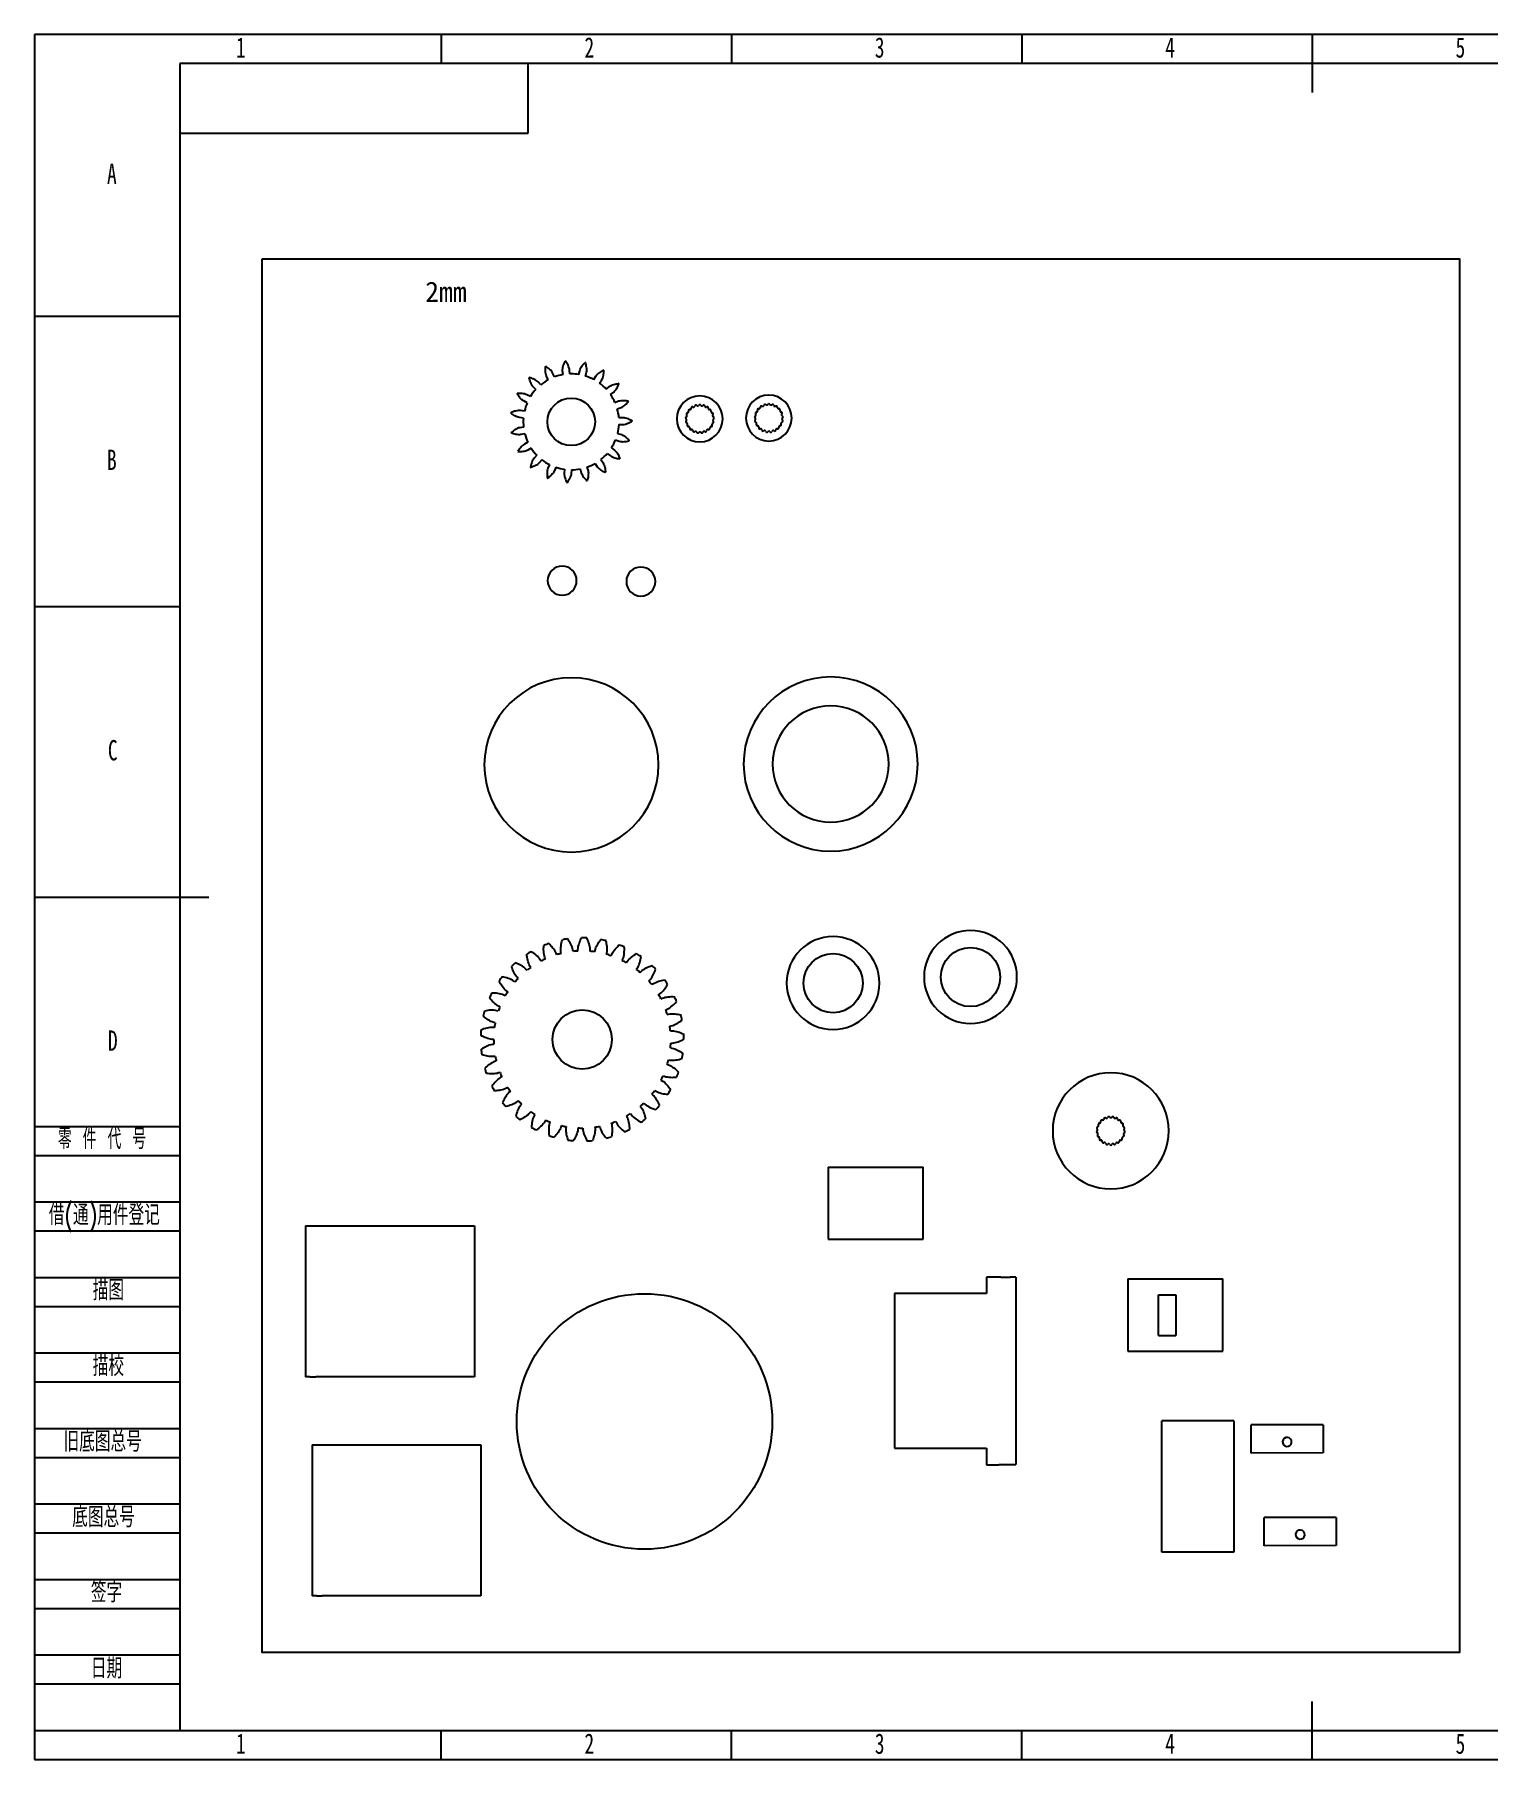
# Model space of a CAD drawing. Header units: millimetres. Extents: x 0 to 420, y 0 to 297.
# Drawn here: x 0 to 250.4, y 0 to 297 of the extents above; entities that cross this region are included whole.
import ezdxf

# ---------------------------------------------------------------- set-up
doc = ezdxf.new("R2010")
doc.units = ezdxf.units.MM
for name, color, linetype in [('10', 7, 'Continuous'), ('5', 7, 'Continuous'), ('9', 7, 'Continuous')]:
    doc.layers.add(name, color=color, linetype=linetype)
doc.styles.add('SLDTEXTSTYLE0', font='TXT', dxfattribs={"width": 0.7, "bigfont": 'bigfont'})
doc.styles.add('SLDTEXTSTYLE2', font='TXT', dxfattribs={"width": 0.614286, "bigfont": 'bigfont'})
doc.styles.add('SLDTEXTSTYLE4', font='TXT', dxfattribs={"width": 0.7})

msp = doc.modelspace()

# ---------------------------------------------------------------- linework, layer by layer
at = {"color": 7, "linetype": 'Continuous', "lineweight": 25}
for p, q in [((88.45, 237.55), (88.17, 238.16)), ((89.54, 238.04), (89.26, 238.66)), ((91.02, 238.44), (90.95, 239.12)), ((92.21, 238.56), (92.14, 239.23)), ((93.73, 238.46), (93.89, 239.12)), ((94.9, 238.18), (95.05, 238.84)), ((96.3, 237.59), (96.67, 238.16)), ((85.4, 234.65), (84.8, 234.96)), ((86.32, 235.87), (85.85, 236.36)), ((87.19, 236.69), (86.72, 237.18)), ((97.32, 236.95), (97.68, 237.52)), ((98.46, 235.93), (98.98, 236.36)), ((99.21, 235), (99.74, 235.42)), ((84.37, 232.13), (83.7, 232.24)), ((84.84, 233.59), (84.24, 233.9)), ((99.95, 233.66), (100.59, 233.9)), ((100.36, 232.54), (101, 232.77)), ((84.19, 230.95), (83.52, 231.05)), ((84.21, 229.42), (83.55, 229.3)), ((100.63, 231.04), (101.31, 231.05)), ((100.65, 229.84), (101.33, 229.85)), ((84.43, 228.24), (83.76, 228.12)), ((84.95, 226.81), (84.36, 226.48)), ((85.53, 225.76), (84.94, 225.43)), ((99.35, 225.83), (99.89, 225.43)), ((100.05, 227.19), (100.7, 226.98)), ((100.42, 228.33), (101.07, 228.12)), ((86.49, 224.57), (86.04, 224.07)), ((87.38, 223.77), (86.93, 223.27)), ((88.68, 222.96), (88.41, 222.33)), ((96.53, 223.16), (96.9, 222.59)), ((97.52, 223.83), (97.9, 223.27)), ((98.63, 224.88), (99.17, 224.47)), ((89.78, 222.49), (89.52, 221.87)), ((91.27, 222.14), (91.22, 221.46)), ((92.46, 222.06), (92.42, 221.38)), ((93.98, 222.21), (94.16, 221.55)), ((95.14, 222.52), (95.32, 221.87)), ((87.23, 137.47), (87.1, 137.69)), ((87.97, 137.83), (87.88, 138.07)), ((89.92, 138.57), (89.83, 138.81)), ((90.71, 138.78), (90.66, 139.03)), ((92.76, 139.14), (92.72, 139.39)), ((93.58, 139.2), (93.58, 139.45)), ((95.66, 139.16), (95.67, 139.41)), ((96.47, 139.06), (96.52, 139.31)), ((98.51, 138.63), (98.56, 138.88)), ((99.29, 138.38), (99.39, 138.62)), ((101.21, 137.57), (101.31, 137.8)), ((101.93, 137.18), (102.07, 137.39)), ((82.72, 133.87), (82.52, 134.02)), ((83.27, 134.48), (83.1, 134.67)), ((84.81, 135.89), (84.63, 136.08)), ((85.46, 136.38), (85.32, 136.6)), ((103.66, 136.02), (103.8, 136.23)), ((104.29, 135.5), (104.47, 135.68)), ((105.77, 134.03), (105.95, 134.21)), ((81.06, 131.5), (80.83, 131.61)), ((81.48, 132.2), (81.27, 132.35)), ((106.29, 133.41), (106.5, 133.55)), ((107.47, 131.68), (107.68, 131.83)), ((107.86, 130.97), (108.1, 131.07)), ((79.87, 128.85), (79.62, 128.92)), ((80.15, 129.62), (79.92, 129.73)), ((108.69, 129.06), (108.93, 129.16)), ((108.94, 128.28), (109.19, 128.33)), ((79.21, 126.03), (78.95, 126.05)), ((79.34, 126.84), (79.09, 126.9)), ((109.4, 126.24), (109.65, 126.3)), ((109.5, 125.43), (109.75, 125.44)), ((79.07, 123.95), (78.81, 123.97)), ((79.09, 123.13), (78.84, 123.1)), ((109.5, 122.53), (109.75, 122.49)), ((109.55, 123.35), (109.81, 123.35)), ((79.35, 121.06), (79.09, 121.03)), ((79.52, 120.27), (79.28, 120.19)), ((108.95, 119.69), (109.19, 119.6)), ((109.16, 120.48), (109.41, 120.43)), ((80.17, 118.28), (79.92, 118.2)), ((80.49, 117.53), (80.27, 117.41)), ((107.88, 116.99), (108.1, 116.86)), ((108.23, 117.73), (108.47, 117.64)), ((81.5, 115.71), (81.27, 115.58)), ((81.96, 115.03), (81.76, 114.87)), ((83.29, 113.43), (83.1, 113.27)), ((104.92, 113), (105.11, 112.83)), ((106.31, 114.55), (106.5, 114.38)), ((106.8, 115.21), (107.02, 115.08)), ((83.87, 112.86), (83.71, 112.66)), ((85.48, 111.53), (85.32, 111.34)), ((86.16, 111.08), (86.04, 110.85)), ((88, 110.09), (87.88, 109.86)), ((101.96, 110.77), (102.07, 110.54)), ((102.65, 111.2), (102.81, 110.99)), ((104.32, 112.45), (104.47, 112.25)), ((88.75, 109.77), (88.67, 109.53)), ((90.74, 109.14), (90.66, 108.9)), ((91.54, 108.97), (91.51, 108.72)), ((93.61, 108.73), (93.58, 108.48)), ((94.42, 108.72), (94.44, 108.46)), ((96.5, 108.87), (96.52, 108.62)), ((97.31, 109.01), (97.38, 108.77)), ((99.32, 109.56), (99.39, 109.31)), ((100.08, 109.85), (100.2, 109.62)), ((136.68, 101.99), (150.52, 101.99)), ((153.02, 89.59), (153.02, 100.99)), ((46.68, 91.88), (46.68, 65.88)), ((75.74, 91.88), (75.74, 65.88)), ((148.08, 80.22), (148.08, 53.62)), ((163.91, 80.22), (148.08, 80.22)), ((165.41, 83.07), (163.91, 83.07)), ((163.91, 83.07), (163.91, 80.22)), ((166.41, 83.07), (165.41, 83.07)), ((166.41, 83.07), (168.01, 83.07)), ((169.01, 83.07), (168.01, 83.07)), ((169.01, 83.07), (169.01, 50.77)), ((188.29, 82.73), (202.13, 82.73)), ((204.63, 70.33), (204.63, 81.73)), ((193.53, 80.03), (196.53, 80.03)), ((193.53, 76.53), (193.53, 80.03)), ((196.53, 80.03), (196.53, 76.53)), ((193.53, 73.03), (193.53, 76.53)), ((196.53, 76.53), (196.53, 73.03)), ((193.53, 73.03), (196.53, 73.03)), ((47.44, 65.88), (46.68, 65.88)), ((47.44, 65.88), (48.42, 65.88)), ((61.21, 65.88), (48.42, 65.88)), ((75.74, 65.88), (61.21, 65.88)), ((206.55, 58.29), (194.15, 58.29)), ((194.15, 35.69), (194.15, 58.29)), ((206.55, 58.29), (206.55, 35.69)), ((221.89, 57.63), (209.49, 57.63)), ((209.49, 52.76), (209.49, 57.63)), ((221.89, 57.63), (221.89, 52.78)), ((47.81, 54.17), (47.81, 28.17)), ((76.86, 54.17), (76.86, 28.17)), ((148.08, 53.62), (163.91, 53.62)), ((163.91, 53.62), (163.91, 50.73)), ((163.91, 50.73), (165.41, 50.75)), ((166.41, 50.77), (168.01, 50.77)), ((168.01, 50.77), (169.01, 50.77)), ((221.89, 52.78), (209.49, 52.74)), ((224.15, 41.68), (211.75, 41.68)), ((211.75, 36.81), (211.75, 41.68)), ((224.15, 41.68), (224.15, 36.83)), ((206.55, 35.69), (194.15, 35.69)), ((224.15, 36.83), (211.75, 36.79)), ((48.57, 28.17), (47.81, 28.17)), ((48.57, 28.17), (49.55, 28.17)), ((62.34, 28.17), (49.55, 28.17)), ((76.86, 28.17), (62.34, 28.17))]:
    msp.add_line(p, q, dxfattribs=at)
for p, q in [((136.68, 101.99), (136.68, 89.59)), ((150.52, 101.99), (153.02, 101.99)), ((153.02, 100.99), (153.02, 101.99)), ((46.68, 91.88), (75.74, 91.88)), ((136.68, 89.59), (153.02, 89.59)), ((188.29, 82.73), (188.29, 70.33)), ((202.13, 82.73), (204.63, 82.73)), ((204.63, 81.73), (204.63, 82.73)), ((188.29, 70.33), (204.63, 70.33)), ((47.81, 54.17), (76.86, 54.17))]:
    msp.add_line(p, q)
msp.add_lwpolyline([(39.18, 258.39), (245.37, 258.39), (245.37, 18.45), (39.18, 18.45)], close=True)
for centre, radius in [((92.42, 230.31), 4.1), ((161.18, 134.72), 5.1), ((137.51, 133.68), 5.1), ((94.32, 123.97), 5.1), ((105.05, 58.2), 22)]:
    msp.add_circle(centre, radius)
for centre, radius, start, end in [((92.42, 230.31), 10.5, 95.4694, 95.7617), ((92.42, 230.31), 10.5, 133.3642, 133.6565), ((92.42, 230.31), 10.5, 114.4168, 114.7091), ((92.42, 230.31), 8.25, 99.7744, 110.4042), ((92.42, 230.31), 8.25, 90, 91.4568), ((92.42, 230.31), 8.25, 80.827, 90), ((92.42, 230.31), 10.5, 76.5221, 76.8144), ((92.42, 230.31), 8.25, 61.8796, 72.5094), ((92.42, 230.31), 10.5, 57.5747, 57.867), ((92.42, 230.31), 10.5, 152.3115, 152.6039), ((92.42, 230.31), 8.25, 137.6691, 148.2989), ((92.42, 230.31), 8.25, 118.7218, 129.3515), ((92.42, 230.31), 8.25, 42.9323, 53.5621), ((92.42, 230.31), 8.25, 23.9849, 34.6147), ((92.42, 230.31), 10.5, 38.6273, 38.9196), ((114.56, 230.82), 3.95, 90, 270), ((114.56, 230.82), 3.95, 270, 90), ((126.45, 230.96), 3.95, 90, 270), ((126.45, 230.96), 3.95, 270, 90), ((92.42, 230.31), 10.5, 171.2589, 171.5512), ((92.42, 230.31), 8.25, 156.6165, 167.2463), ((92.42, 230.31), 8.25, 5.0375, 15.6673), ((92.42, 230.31), 10.5, 19.68, 19.9723), ((112.48, 231.64), 0.214, 98.7787, 218.3642), ((112.41, 232.06), 0.214, 278.7787, 21.2213), ((112.81, 232.21), 0.214, 90, 201.2213), ((112.81, 232.21), 0.214, 81.6358, 90), ((112.87, 232.64), 0.214, 270, 4.0785), ((113.3, 232.67), 0.214, 90, 184.0785), ((113.3, 232.67), 0.214, 64.493, 90), ((113.48, 233.05), 0.214, 244.493, 270), ((113.48, 233.05), 0.214, 270, 346.9356), ((113.9, 232.96), 0.214, 90, 166.9356), ((113.9, 232.96), 0.214, 47.3501, 90), ((114.19, 233.27), 0.214, 227.3501, 270), ((114.19, 233.27), 0.214, 270, 329.7928), ((114.56, 233.05), 0.214, 90, 149.7928), ((114.56, 233.05), 0.214, 30.2072, 90), ((114.93, 233.27), 0.214, 210.2072, 270), ((114.93, 233.27), 0.214, 270, 312.6499), ((115.22, 232.96), 0.214, 90, 132.6499), ((115.22, 232.96), 0.214, 13.0644, 90), ((115.63, 233.05), 0.214, 193.0644, 270), ((115.63, 233.05), 0.214, 270, 295.507), ((115.82, 232.67), 0.214, 90, 115.507), ((115.82, 232.67), 0.214, 355.9215, 90), ((116.24, 232.64), 0.214, 175.9215, 270), ((116.31, 232.21), 0.214, 90, 98.3642), ((116.31, 232.21), 0.214, 338.7787, 90), ((116.7, 232.06), 0.214, 158.7787, 261.2213), ((116.64, 231.64), 0.214, 321.6358, 81.2213), ((124.36, 231.77), 0.214, 98.7787, 218.3642), ((124.3, 232.2), 0.214, 278.7787, 21.2213), ((124.7, 232.35), 0.214, 90, 201.2213), ((124.7, 232.35), 0.214, 81.6358, 90), ((124.76, 232.78), 0.214, 270, 4.0785), ((125.19, 232.81), 0.214, 90, 184.0785), ((125.19, 232.81), 0.214, 64.493, 90), ((125.37, 233.19), 0.214, 244.493, 270), ((125.37, 233.19), 0.214, 270, 346.9356), ((125.79, 233.09), 0.214, 90, 166.9356), ((125.79, 233.09), 0.214, 47.3501, 90), ((126.08, 233.41), 0.214, 227.3501, 270), ((126.08, 233.41), 0.214, 270, 329.7928), ((126.45, 233.19), 0.214, 90, 149.7928), ((126.45, 233.19), 0.214, 30.2072, 90), ((126.82, 233.41), 0.214, 210.2072, 270), ((126.82, 233.41), 0.214, 270, 312.6499), ((127.11, 233.09), 0.214, 90, 132.6499), ((127.11, 233.09), 0.214, 13.0644, 90), ((127.52, 233.19), 0.214, 193.0644, 270), ((127.52, 233.19), 0.214, 270, 295.507), ((127.71, 232.81), 0.214, 90, 115.507), ((127.71, 232.81), 0.214, 355.9215, 90), ((128.13, 232.78), 0.214, 175.9215, 270), ((128.19, 232.35), 0.214, 90, 98.3642), ((128.19, 232.35), 0.214, 338.7787, 90), ((128.59, 232.2), 0.214, 158.7787, 261.2213), ((128.53, 231.77), 0.214, 321.6358, 81.2213), ((92.42, 230.31), 8.25, 175.5639, 186.1936), ((92.42, 230.31), 8.25, 346.0902, 356.72), ((92.42, 230.31), 10.5, 0.7326, 1.0249), ((112.33, 230.99), 0.214, 115.9215, 235.507), ((112.38, 230.32), 0.214, 133.0644, 252.6499), ((112.09, 230.63), 0.214, 313.0644, 55.507), ((112.14, 231.37), 0.214, 295.9215, 38.3642), ((112.25, 229.91), 0.214, 330.2072, 72.6499), ((112.62, 229.7), 0.214, 150.2072, 270), ((112.62, 229.27), 0.214, 347.3501, 89.5855), ((113.04, 229.18), 0.214, 167.3501, 270), ((113.04, 229.18), 0.214, 270, 286.9356), ((113.16, 228.77), 0.214, 4.493, 90), ((113.59, 228.8), 0.214, 184.493, 270), ((115.53, 228.8), 0.214, 270, 355.507), ((115.95, 228.77), 0.214, 90, 175.507), ((115.95, 228.77), 0.214, 73.0644, 90), ((116.08, 229.18), 0.214, 253.0644, 270), ((116.08, 229.18), 0.214, 270, 12.6499), ((116.5, 229.27), 0.214, 90, 192.6499), ((116.49, 229.7), 0.214, 270.4145, 29.7928), ((116.87, 229.91), 0.214, 107.3501, 209.7928), ((116.97, 231.37), 0.214, 141.6358, 244.0785), ((116.74, 230.32), 0.214, 287.3501, 46.9356), ((117.03, 230.63), 0.214, 124.493, 226.9356), ((116.79, 230.99), 0.214, 304.493, 64.0785), ((124.22, 231.13), 0.214, 115.9215, 235.507), ((124.27, 230.46), 0.214, 133.0644, 252.6499), ((123.97, 230.77), 0.214, 313.0644, 55.507), ((124.03, 231.51), 0.214, 295.9215, 38.3642), ((124.14, 230.05), 0.214, 330.2072, 72.6499), ((124.51, 229.84), 0.214, 150.2072, 270), ((124.51, 229.41), 0.214, 347.3501, 89.5855), ((124.92, 229.32), 0.214, 167.3501, 270), ((124.92, 229.32), 0.214, 270, 286.9356), ((125.05, 228.91), 0.214, 4.493, 90), ((125.48, 228.94), 0.214, 184.493, 270), ((125.48, 228.94), 0.214, 270, 304.0785), ((125.72, 228.59), 0.214, 90, 124.0785), ((125.72, 228.59), 0.214, 21.6358, 90), ((126.45, 228.48), 0.214, 90, 141.2213), ((126.45, 228.48), 0.214, 38.7787, 90), ((127.18, 228.59), 0.214, 90, 158.3642), ((127.18, 228.59), 0.214, 55.9215, 90), ((127.42, 228.94), 0.214, 235.9215, 270), ((127.42, 228.94), 0.214, 270, 355.507), ((127.84, 228.91), 0.214, 90, 175.507), ((127.84, 228.91), 0.214, 73.0644, 90), ((127.97, 229.32), 0.214, 253.0644, 270), ((127.97, 229.32), 0.214, 270, 12.6499), ((128.38, 229.41), 0.214, 90, 192.6499), ((128.38, 229.84), 0.214, 270.4145, 29.7928), ((128.75, 230.05), 0.214, 107.3501, 209.7928), ((128.86, 231.51), 0.214, 141.6358, 244.0785), ((128.63, 230.46), 0.214, 287.3501, 46.9356), ((128.92, 230.77), 0.214, 124.493, 226.9356), ((128.68, 231.13), 0.214, 304.493, 64.0785), ((92.42, 230.31), 10.5, 190.2063, 190.4986), ((92.42, 230.31), 8.25, 194.5112, 205.141), ((92.42, 230.31), 8.25, 213.4586, 224.0884), ((92.42, 230.31), 8.25, 327.1428, 337.7726), ((92.42, 230.31), 10.5, 341.7852, 342.0775), ((113.59, 228.8), 0.214, 270, 304.0785), ((113.83, 228.45), 0.214, 90, 124.0785), ((113.83, 228.45), 0.214, 21.6358, 90), ((114.22, 228.61), 0.214, 201.6358, 270), ((114.22, 228.61), 0.214, 270, 321.2213), ((114.56, 228.34), 0.214, 90, 141.2213), ((114.56, 228.34), 0.214, 38.7787, 90), ((114.89, 228.61), 0.214, 218.7787, 270), ((114.89, 228.61), 0.214, 270, 338.3642), ((115.29, 228.45), 0.214, 90, 158.3642), ((115.29, 228.45), 0.214, 55.9215, 90), ((115.53, 228.8), 0.214, 235.9215, 270), ((126.11, 228.75), 0.214, 201.6358, 270), ((126.11, 228.75), 0.214, 270, 321.2213), ((126.78, 228.75), 0.214, 218.7787, 270), ((126.78, 228.75), 0.214, 270, 338.3642), ((92.42, 230.31), 10.5, 209.1536, 209.446), ((92.42, 230.31), 8.25, 232.406, 243.0357), ((92.42, 230.31), 8.25, 289.2481, 299.8778), ((92.42, 230.31), 8.25, 308.1954, 318.8252), ((92.42, 230.31), 10.5, 322.8379, 323.1302), ((92.42, 230.31), 10.5, 228.101, 228.3933), ((92.42, 230.31), 10.5, 247.0484, 247.3407), ((92.42, 230.31), 8.25, 251.3533, 261.9831), ((92.42, 230.31), 10.5, 265.9958, 266.2881), ((92.42, 230.31), 8.25, 270.3007, 280.9305), ((92.42, 230.31), 10.5, 284.9431, 285.2354), ((92.42, 230.31), 10.5, 303.8905, 304.1828), ((90.86, 202.97), 2.5, 0, 180), ((104.42, 202.81), 2.5, 0, 180), ((90.86, 202.97), 2.5, 180, 0), ((104.42, 202.81), 2.5, 180, 0), ((92.46, 171.24), 15, 0, 180), ((137.1, 171.39), 15, 90, 270), ((137.1, 171.39), 15, 270, 90), ((137.1, 171.39), 10, 0, 180), ((92.46, 171.24), 15, 180, 0), ((137.1, 171.39), 10, 180, 0), ((161.18, 134.72), 8, 0, 180), ((94.32, 123.97), 17.5, 109.1903, 112.1844), ((94.32, 123.97), 17.5, 98.2812, 101.2753), ((94.32, 123.97), 17.5, 87.3721, 90.3662), ((94.32, 123.97), 17.5, 76.463, 79.4571), ((94.32, 123.97), 17.5, 65.5539, 68.5481), ((137.51, 133.68), 8, 0, 180), ((94.32, 123.97), 17.5, 131.0085, 134.0026), ((94.32, 123.97), 17.5, 120.0994, 123.0935), ((94.32, 123.97), 15.25, 114.6067, 117.6771), ((94.32, 123.97), 15.25, 103.6976, 106.768), ((94.32, 123.97), 15.25, 92.7885, 95.8589), ((94.32, 123.97), 15.25, 81.8794, 84.9498), ((94.32, 123.97), 15.25, 70.9703, 74.0408), ((94.32, 123.97), 15.25, 60.0612, 63.1317), ((94.32, 123.97), 17.5, 54.6449, 57.639), ((94.32, 123.97), 17.5, 43.7358, 46.7299), ((94.32, 123.97), 17.5, 141.9176, 144.9117), ((94.32, 123.97), 15.25, 136.4249, 139.4953), ((94.32, 123.97), 15.25, 125.5158, 128.5862), ((94.32, 123.97), 15.25, 49.1521, 52.2226), ((94.32, 123.97), 15.25, 38.2431, 41.3135), ((94.32, 123.97), 17.5, 32.8267, 35.8208), ((137.51, 133.68), 8, 180, 0), ((161.18, 134.72), 8, 180, 0), ((94.32, 123.97), 17.5, 152.8267, 155.8208), ((94.32, 123.97), 15.25, 147.334, 150.4044), ((94.32, 123.97), 15.25, 27.334, 30.4044), ((94.32, 123.97), 17.5, 21.9176, 24.9117), ((94.32, 123.97), 17.5, 163.7358, 166.7299), ((94.32, 123.97), 15.25, 158.2431, 161.3135), ((94.32, 123.97), 15.25, 16.4249, 19.4953), ((94.32, 123.97), 17.5, 11.0085, 14.0026), ((94.32, 123.97), 17.5, 174.6449, 177.639), ((94.32, 123.97), 15.25, 169.1521, 172.2226), ((94.32, 123.97), 15.25, 5.5158, 8.5862), ((94.32, 123.97), 17.5, 0.0994, 3.0935), ((94.32, 123.97), 17.5, 185.5539, 188.5481), ((94.32, 123.97), 15.25, 180.0612, 183.1317), ((94.32, 123.97), 15.25, 354.6067, 357.6771), ((94.32, 123.97), 17.5, 196.463, 199.4571), ((94.32, 123.97), 15.25, 190.9703, 194.0408), ((94.32, 123.97), 15.25, 343.6976, 346.768), ((94.32, 123.97), 17.5, 349.1903, 352.1844), ((94.32, 123.97), 17.5, 207.3721, 210.3662), ((94.32, 123.97), 15.25, 201.8794, 204.9498), ((94.32, 123.97), 15.25, 332.7885, 335.8589), ((94.32, 123.97), 17.5, 338.2812, 341.2753), ((185.33, 108.24), 10, 0, 180), ((94.32, 123.97), 17.5, 218.2812, 221.2753), ((94.32, 123.97), 15.25, 212.7885, 215.8589), ((94.32, 123.97), 15.25, 223.6976, 226.768), ((94.32, 123.97), 15.25, 310.9703, 314.0408), ((94.32, 123.97), 15.25, 321.8794, 324.9498), ((94.32, 123.97), 17.5, 327.3721, 330.3662), ((94.32, 123.97), 17.5, 229.1903, 232.1844), ((94.32, 123.97), 15.25, 234.6067, 237.6771), ((94.32, 123.97), 15.25, 245.5158, 248.5862), ((94.32, 123.97), 15.25, 300.0612, 303.1317), ((94.32, 123.97), 17.5, 305.5539, 308.5481), ((94.32, 123.97), 17.5, 316.463, 319.4571), ((183.8, 109.88), 0.214, 90, 192.6499), ((183.8, 109.88), 0.214, 73.0644, 90), ((183.93, 110.29), 0.214, 270, 355.507), ((184.36, 110.25), 0.214, 90, 175.507), ((184.36, 110.25), 0.214, 55.9215, 90), ((184.59, 110.61), 0.214, 235.9215, 270), ((184.59, 110.61), 0.214, 270, 338.3642), ((184.99, 110.45), 0.214, 90, 158.3642), ((184.99, 110.45), 0.214, 38.7787, 90), ((185.33, 110.72), 0.214, 218.7787, 270), ((185.33, 110.72), 0.214, 270, 321.2213), ((185.66, 110.45), 0.214, 90, 141.2213), ((185.66, 110.45), 0.214, 21.6358, 90), ((186.06, 110.61), 0.214, 201.6358, 270), ((186.06, 110.61), 0.214, 270, 304.0785), ((186.3, 110.25), 0.214, 90, 124.0785), ((186.3, 110.25), 0.214, 4.493, 90), ((186.72, 110.29), 0.214, 184.493, 270), ((186.72, 110.29), 0.214, 270, 286.9356), ((186.85, 109.88), 0.214, 90, 106.9356), ((186.85, 109.88), 0.214, 347.3501, 90), ((94.32, 123.97), 17.5, 240.0994, 243.0935), ((94.32, 123.97), 17.5, 251.0085, 254.0026), ((94.32, 123.97), 15.25, 256.4249, 259.4953), ((94.32, 123.97), 15.25, 267.334, 270.4044), ((94.32, 123.97), 15.25, 278.2431, 281.3135), ((94.32, 123.97), 17.5, 283.7358, 286.7299), ((94.32, 123.97), 15.25, 289.1521, 292.2226), ((94.32, 123.97), 17.5, 294.6449, 297.639), ((185.33, 108.24), 10, 180, 0), ((183.1, 108.07), 0.214, 124.493, 244.0785), ((183.15, 108.73), 0.214, 107.3501, 226.9356), ((182.85, 108.42), 0.214, 304.493, 46.9356), ((182.91, 107.69), 0.214, 321.6358, 64.0785), ((183.24, 107.42), 0.214, 141.6358, 261.2213), ((183.02, 109.14), 0.214, 287.3501, 29.7928), ((183.39, 109.36), 0.214, 90.4145, 209.7928), ((183.18, 107), 0.214, 338.7787, 81.2213), ((183.58, 106.84), 0.214, 158.7787, 270), ((183.39, 109.78), 0.214, 270, 12.6499), ((187.26, 109.78), 0.214, 167.3501, 269.5855), ((187.07, 106.84), 0.214, 270, 21.2213), ((187.26, 109.36), 0.214, 330.2072, 90), ((187.47, 107), 0.214, 98.7787, 201.2213), ((187.63, 109.14), 0.214, 150.2072, 252.6499), ((187.41, 107.42), 0.214, 278.7787, 38.3642), ((187.74, 107.69), 0.214, 115.9215, 218.3642), ((187.51, 108.73), 0.214, 313.0644, 72.6499), ((187.8, 108.42), 0.214, 133.0644, 235.507), ((187.56, 108.07), 0.214, 295.9215, 55.507), ((94.32, 123.97), 17.5, 261.9176, 264.9117), ((94.32, 123.97), 17.5, 272.8267, 275.8208), ((183.58, 106.84), 0.214, 270, 278.3642), ((183.64, 106.42), 0.214, 355.9215, 90), ((184.07, 106.39), 0.214, 175.9215, 270), ((184.07, 106.39), 0.214, 270, 295.507), ((184.25, 106), 0.214, 90, 115.507), ((184.25, 106), 0.214, 13.0644, 90), ((184.67, 106.1), 0.214, 193.0644, 270), ((184.67, 106.1), 0.214, 270, 312.6499), ((184.96, 105.79), 0.214, 90, 132.6499), ((184.96, 105.79), 0.214, 30.2072, 90), ((185.33, 106), 0.214, 210.2072, 270), ((185.33, 106), 0.214, 270, 329.7928), ((185.69, 105.79), 0.214, 90, 149.7928), ((185.69, 105.79), 0.214, 47.3501, 90), ((185.98, 106.1), 0.214, 227.3501, 270), ((185.98, 106.1), 0.214, 270, 346.9356), ((186.4, 106), 0.214, 90, 166.9356), ((186.4, 106), 0.214, 64.493, 90), ((186.59, 106.39), 0.214, 244.493, 270), ((186.59, 106.39), 0.214, 270, 4.0785), ((187.01, 106.42), 0.214, 90, 184.0785), ((187.07, 106.84), 0.214, 261.6358, 270), ((215.69, 54.68), 0.783, 61.3521, 241.3521), ((215.69, 54.68), 0.783, 241.3521, 61.3521), ((217.95, 38.73), 0.783, 61.3521, 241.3521), ((217.95, 38.73), 0.783, 241.3521, 61.3521)]:
    msp.add_arc(centre, radius, start, end, dxfattribs=at)
for points, knots in [([(90.95, 239.12), (90.93, 239.26), (90.94, 239.4), (90.99, 239.68), (91.02, 239.82), (91.13, 240.24), (91.24, 240.5), (91.36, 240.76)], [0, 0, 0, 0, 0.25, 0.25, 0.5, 0.5, 1, 1, 1, 1]), ([(92.14, 239.23), (92.13, 239.38), (92.09, 239.51), (91.99, 239.78), (91.94, 239.91), (91.74, 240.3), (91.59, 240.54), (91.42, 240.76)], [0, 0, 0, 0, 0.25, 0.25, 0.5, 0.5, 1, 1, 1, 1]), ([(85.85, 236.36), (85.75, 236.46), (85.67, 236.58), (85.53, 236.83), (85.47, 236.96), (85.31, 237.35), (85.23, 237.63), (85.17, 237.91)], [0, 0, 0, 0, 0.25, 0.25, 0.5, 0.5, 1, 1, 1, 1]), ([(86.72, 237.18), (86.62, 237.29), (86.51, 237.37), (86.27, 237.53), (86.14, 237.59), (85.75, 237.78), (85.48, 237.87), (85.21, 237.94)], [0, 0, 0, 0, 0.25, 0.25, 0.5, 0.5, 1, 1, 1, 1]), ([(88.17, 238.16), (88.11, 238.29), (88.07, 238.43), (88.02, 238.71), (88, 238.85), (87.98, 239.28), (87.99, 239.57), (88.03, 239.85)], [0, 0, 0, 0, 0.25, 0.25, 0.5, 0.5, 1, 1, 1, 1]), ([(89.26, 238.66), (89.2, 238.79), (89.12, 238.91), (88.94, 239.13), (88.85, 239.24), (88.54, 239.54), (88.31, 239.71), (88.08, 239.87)], [0, 0, 0, 0, 0.25, 0.25, 0.5, 0.5, 1, 1, 1, 1]), ([(93.89, 239.12), (93.92, 239.26), (93.97, 239.39), (94.11, 239.64), (94.18, 239.76), (94.42, 240.11), (94.61, 240.33), (94.81, 240.53)], [0, 0, 0, 0, 0.25, 0.25, 0.5, 0.5, 1, 1, 1, 1]), ([(95.05, 238.84), (95.09, 238.98), (95.1, 239.12), (95.09, 239.41), (95.08, 239.55), (95.02, 239.97), (94.95, 240.25), (94.86, 240.52)], [0, 0, 0, 0, 0.25, 0.25, 0.5, 0.5, 1, 1, 1, 1]), ([(96.67, 238.16), (96.74, 238.28), (96.84, 238.39), (97.04, 238.59), (97.15, 238.68), (97.5, 238.93), (97.75, 239.08), (98, 239.2)], [0, 0, 0, 0, 0.25, 0.25, 0.5, 0.5, 1, 1, 1, 1]), ([(97.68, 237.52), (97.76, 237.64), (97.81, 237.77), (97.9, 238.05), (97.94, 238.18), (98.02, 238.6), (98.04, 238.89), (98.05, 239.17)], [0, 0, 0, 0, 0.25, 0.25, 0.5, 0.5, 1, 1, 1, 1]), ([(84.24, 233.9), (84.11, 233.96), (84, 234.05), (83.79, 234.24), (83.69, 234.34), (83.41, 234.66), (83.24, 234.9), (83.09, 235.14)], [0, 0, 0, 0, 0.25, 0.25, 0.5, 0.5, 1, 1, 1, 1]), ([(84.8, 234.96), (84.67, 235.03), (84.53, 235.07), (84.26, 235.14), (84.12, 235.16), (83.69, 235.21), (83.4, 235.21), (83.12, 235.19)], [0, 0, 0, 0, 0.25, 0.25, 0.5, 0.5, 1, 1, 1, 1]), ([(98.98, 236.36), (99.1, 236.45), (99.22, 236.52), (99.48, 236.64), (99.61, 236.69), (100.02, 236.81), (100.3, 236.87), (100.59, 236.91)], [0, 0, 0, 0, 0.25, 0.25, 0.5, 0.5, 1, 1, 1, 1]), ([(99.74, 235.42), (99.85, 235.51), (99.94, 235.62), (100.12, 235.85), (100.19, 235.96), (100.41, 236.34), (100.52, 236.6), (100.62, 236.87)], [0, 0, 0, 0, 0.25, 0.25, 0.5, 0.5, 1, 1, 1, 1]), ([(83.52, 231.05), (83.38, 231.07), (83.24, 231.11), (82.98, 231.22), (82.85, 231.29), (82.48, 231.5), (82.25, 231.67), (82.03, 231.85)], [0, 0, 0, 0, 0.25, 0.25, 0.5, 0.5, 1, 1, 1, 1]), ([(83.7, 232.24), (83.56, 232.26), (83.41, 232.25), (83.13, 232.23), (82.99, 232.2), (82.57, 232.11), (82.3, 232.02), (82.04, 231.91)], [0, 0, 0, 0, 0.25, 0.25, 0.5, 0.5, 1, 1, 1, 1]), ([(100.59, 233.9), (100.73, 233.95), (100.87, 233.97), (101.15, 234), (101.29, 234), (101.72, 233.99), (102.01, 233.96), (102.29, 233.9)], [0, 0, 0, 0, 0.25, 0.25, 0.5, 0.5, 1, 1, 1, 1]), ([(101, 232.77), (101.13, 232.81), (101.26, 232.89), (101.5, 233.05), (101.61, 233.13), (101.93, 233.41), (102.13, 233.62), (102.3, 233.85)], [0, 0, 0, 0, 0.25, 0.25, 0.5, 0.5, 1, 1, 1, 1]), ([(83.55, 229.3), (83.41, 229.28), (83.27, 229.23), (83.01, 229.11), (82.89, 229.04), (82.52, 228.82), (82.29, 228.64), (82.08, 228.45)], [0, 0, 0, 0, 0.25, 0.25, 0.5, 0.5, 1, 1, 1, 1]), ([(101.31, 231.05), (101.46, 231.05), (101.6, 231.03), (101.88, 230.96), (102.01, 230.92), (102.41, 230.77), (102.67, 230.64), (102.91, 230.5)], [0, 0, 0, 0, 0.25, 0.25, 0.5, 0.5, 1, 1, 1, 1]), ([(101.33, 229.85), (101.47, 229.85), (101.62, 229.88), (101.89, 229.95), (102.03, 230), (102.42, 230.16), (102.68, 230.29), (102.92, 230.45)], [0, 0, 0, 0, 0.25, 0.25, 0.5, 0.5, 1, 1, 1, 1]), ([(83.76, 228.12), (83.62, 228.09), (83.48, 228.09), (83.19, 228.11), (83.05, 228.13), (82.63, 228.21), (82.36, 228.29), (82.09, 228.4)], [0, 0, 0, 0, 0.25, 0.25, 0.5, 0.5, 1, 1, 1, 1]), ([(84.36, 226.48), (84.23, 226.41), (84.12, 226.32), (83.91, 226.12), (83.81, 226.01), (83.54, 225.68), (83.39, 225.45), (83.25, 225.2)], [0, 0, 0, 0, 0.25, 0.25, 0.5, 0.5, 1, 1, 1, 1]), ([(100.7, 226.98), (100.83, 226.93), (100.98, 226.91), (101.26, 226.89), (101.4, 226.89), (101.83, 226.92), (102.11, 226.96), (102.39, 227.03)], [0, 0, 0, 0, 0.25, 0.25, 0.5, 0.5, 1, 1, 1, 1]), ([(101.07, 228.12), (101.21, 228.08), (101.33, 228.01), (101.57, 227.86), (101.69, 227.77), (102.02, 227.5), (102.22, 227.3), (102.41, 227.08)], [0, 0, 0, 0, 0.25, 0.25, 0.5, 0.5, 1, 1, 1, 1]), ([(84.94, 225.43), (84.82, 225.36), (84.68, 225.31), (84.41, 225.24), (84.27, 225.21), (83.84, 225.15), (83.56, 225.14), (83.27, 225.15)], [0, 0, 0, 0, 0.25, 0.25, 0.5, 0.5, 1, 1, 1, 1]), ([(86.04, 224.07), (85.94, 223.96), (85.87, 223.84), (85.73, 223.58), (85.68, 223.45), (85.53, 223.05), (85.45, 222.78), (85.4, 222.5)], [0, 0, 0, 0, 0.25, 0.25, 0.5, 0.5, 1, 1, 1, 1]), ([(86.93, 223.27), (86.84, 223.16), (86.73, 223.07), (86.49, 222.91), (86.37, 222.84), (85.99, 222.64), (85.72, 222.54), (85.44, 222.46)], [0, 0, 0, 0, 0.25, 0.25, 0.5, 0.5, 1, 1, 1, 1]), ([(97.9, 223.27), (97.98, 223.15), (98.04, 223.02), (98.14, 222.75), (98.18, 222.61), (98.27, 222.19), (98.3, 221.91), (98.32, 221.62)], [0, 0, 0, 0, 0.25, 0.25, 0.5, 0.5, 1, 1, 1, 1]), ([(99.17, 224.47), (99.28, 224.38), (99.41, 224.32), (99.67, 224.21), (99.81, 224.16), (100.22, 224.04), (100.5, 223.99), (100.78, 223.97)], [0, 0, 0, 0, 0.25, 0.25, 0.5, 0.5, 1, 1, 1, 1]), ([(99.89, 225.43), (100, 225.34), (100.1, 225.24), (100.28, 225.02), (100.36, 224.9), (100.59, 224.53), (100.71, 224.28), (100.82, 224.01)], [0, 0, 0, 0, 0.25, 0.25, 0.5, 0.5, 1, 1, 1, 1]), ([(88.41, 222.33), (88.35, 222.2), (88.32, 222.06), (88.28, 221.78), (88.27, 221.64), (88.26, 221.21), (88.28, 220.92), (88.32, 220.64)], [0, 0, 0, 0, 0.25, 0.25, 0.5, 0.5, 1, 1, 1, 1]), ([(89.52, 221.87), (89.46, 221.74), (89.39, 221.61), (89.21, 221.39), (89.12, 221.28), (88.82, 220.97), (88.6, 220.79), (88.37, 220.62)], [0, 0, 0, 0, 0.25, 0.25, 0.5, 0.5, 1, 1, 1, 1]), ([(91.22, 221.46), (91.21, 221.32), (91.22, 221.18), (91.27, 220.9), (91.31, 220.76), (91.44, 220.35), (91.55, 220.09), (91.68, 219.84)], [0, 0, 0, 0, 0.25, 0.25, 0.5, 0.5, 1, 1, 1, 1]), ([(92.42, 221.38), (92.41, 221.24), (92.37, 221.1), (92.28, 220.83), (92.23, 220.7), (92.05, 220.31), (91.9, 220.07), (91.74, 219.83)], [0, 0, 0, 0, 0.25, 0.25, 0.5, 0.5, 1, 1, 1, 1]), ([(94.16, 221.55), (94.19, 221.42), (94.25, 221.29), (94.39, 221.04), (94.47, 220.92), (94.72, 220.57), (94.92, 220.36), (95.12, 220.17)], [0, 0, 0, 0, 0.25, 0.25, 0.5, 0.5, 1, 1, 1, 1]), ([(95.32, 221.87), (95.35, 221.73), (95.37, 221.59), (95.37, 221.3), (95.36, 221.16), (95.32, 220.73), (95.26, 220.45), (95.18, 220.18)], [0, 0, 0, 0, 0.25, 0.25, 0.5, 0.5, 1, 1, 1, 1]), ([(96.9, 222.59), (96.98, 222.47), (97.08, 222.37), (97.3, 222.18), (97.41, 222.09), (97.76, 221.85), (98.01, 221.71), (98.27, 221.59)], [0, 0, 0, 0, 0.25, 0.25, 0.5, 0.5, 1, 1, 1, 1]), ([(87.88, 138.07), (87.75, 138.4), (87.71, 138.76), (87.66, 139.46), (87.68, 139.82), (87.71, 140.17)], [0, 0, 0, 0, 0.5, 0.5, 1, 1, 1, 1]), ([(89.83, 138.81), (89.7, 139.14), (89.5, 139.44), (89.07, 139.99), (88.82, 140.25), (88.56, 140.49)], [0, 0, 0, 0, 0.5, 0.5, 1, 1, 1, 1]), ([(90.66, 139.03), (90.6, 139.38), (90.63, 139.74), (90.72, 140.44), (90.8, 140.79), (90.9, 141.13)], [0, 0, 0, 0, 0.5, 0.5, 1, 1, 1, 1]), ([(92.72, 139.39), (92.66, 139.74), (92.52, 140.07), (92.19, 140.7), (92, 141), (91.8, 141.28)], [0, 0, 0, 0, 0.5, 0.5, 1, 1, 1, 1]), ([(93.58, 139.45), (93.59, 139.81), (93.68, 140.16), (93.9, 140.83), (94.04, 141.15), (94.21, 141.47)], [0, 0, 0, 0, 0.5, 0.5, 1, 1, 1, 1]), ([(95.67, 139.41), (95.67, 139.77), (95.6, 140.12), (95.4, 140.8), (95.27, 141.13), (95.12, 141.45)], [0, 0, 0, 0, 0.5, 0.5, 1, 1, 1, 1]), ([(96.52, 139.31), (96.6, 139.66), (96.75, 139.98), (97.1, 140.6), (97.3, 140.89), (97.52, 141.17)], [0, 0, 0, 0, 0.5, 0.5, 1, 1, 1, 1]), ([(98.56, 138.88), (98.64, 139.22), (98.63, 139.58), (98.56, 140.29), (98.5, 140.64), (98.41, 140.98)], [0, 0, 0, 0, 0.5, 0.5, 1, 1, 1, 1]), ([(99.39, 138.62), (99.53, 138.95), (99.74, 139.23), (100.2, 139.77), (100.45, 140.02), (100.72, 140.25)], [0, 0, 0, 0, 0.5, 0.5, 1, 1, 1, 1]), ([(101.31, 137.8), (101.45, 138.13), (101.51, 138.49), (101.58, 139.19), (101.58, 139.54), (101.56, 139.9)], [0, 0, 0, 0, 0.5, 0.5, 1, 1, 1, 1]), ([(84.63, 136.08), (84.4, 136.34), (84.1, 136.54), (83.49, 136.89), (83.16, 137.04), (82.83, 137.17)], [0, 0, 0, 0, 0.5, 0.5, 1, 1, 1, 1]), ([(85.32, 136.6), (85.14, 136.9), (85.03, 137.24), (84.85, 137.92), (84.8, 138.28), (84.76, 138.63)], [0, 0, 0, 0, 0.5, 0.5, 1, 1, 1, 1]), ([(87.1, 137.69), (86.92, 137.99), (86.66, 138.24), (86.13, 138.71), (85.84, 138.92), (85.54, 139.11)], [0, 0, 0, 0, 0.5, 0.5, 1, 1, 1, 1]), ([(102.07, 137.39), (102.27, 137.69), (102.53, 137.93), (103.08, 138.37), (103.38, 138.57), (103.68, 138.75)], [0, 0, 0, 0, 0.5, 0.5, 1, 1, 1, 1]), ([(103.8, 136.23), (104, 136.53), (104.12, 136.86), (104.33, 137.54), (104.4, 137.89), (104.44, 138.24)], [0, 0, 0, 0, 0.5, 0.5, 1, 1, 1, 1]), ([(104.47, 135.68), (104.72, 135.94), (105.03, 136.12), (105.65, 136.46), (105.98, 136.59), (106.31, 136.71)], [0, 0, 0, 0, 0.5, 0.5, 1, 1, 1, 1]), ([(81.27, 132.35), (80.99, 132.56), (80.76, 132.84), (80.34, 133.41), (80.16, 133.71), (80, 134.03)], [0, 0, 0, 0, 0.5, 0.5, 1, 1, 1, 1]), ([(82.52, 134.02), (82.23, 134.24), (81.9, 134.38), (81.24, 134.61), (80.89, 134.7), (80.54, 134.76)], [0, 0, 0, 0, 0.5, 0.5, 1, 1, 1, 1]), ([(83.1, 134.67), (82.86, 134.93), (82.68, 135.24), (82.38, 135.88), (82.26, 136.21), (82.16, 136.55)], [0, 0, 0, 0, 0.5, 0.5, 1, 1, 1, 1]), ([(105.95, 134.21), (106.2, 134.47), (106.39, 134.77), (106.71, 135.4), (106.85, 135.73), (106.96, 136.06)], [0, 0, 0, 0, 0.5, 0.5, 1, 1, 1, 1]), ([(106.5, 133.55), (106.8, 133.75), (107.13, 133.88), (107.81, 134.09), (108.16, 134.16), (108.51, 134.21)], [0, 0, 0, 0, 0.5, 0.5, 1, 1, 1, 1]), ([(79.92, 129.73), (79.6, 129.88), (79.33, 130.11), (78.81, 130.59), (78.57, 130.86), (78.35, 131.13)], [0, 0, 0, 0, 0.5, 0.5, 1, 1, 1, 1]), ([(80.83, 131.61), (80.51, 131.76), (80.16, 131.84), (79.46, 131.94), (79.1, 131.96), (78.75, 131.96)], [0, 0, 0, 0, 0.5, 0.5, 1, 1, 1, 1]), ([(107.68, 131.83), (107.98, 132.03), (108.21, 132.29), (108.65, 132.85), (108.85, 133.15), (109.02, 133.45)], [0, 0, 0, 0, 0.5, 0.5, 1, 1, 1, 1]), ([(108.1, 131.07), (108.42, 131.21), (108.78, 131.27), (109.48, 131.35), (109.84, 131.35), (110.19, 131.34)], [0, 0, 0, 0, 0.5, 0.5, 1, 1, 1, 1]), ([(79.09, 126.9), (78.75, 126.99), (78.43, 127.16), (77.83, 127.54), (77.55, 127.75), (77.28, 127.98)], [0, 0, 0, 0, 0.5, 0.5, 1, 1, 1, 1]), ([(79.62, 128.92), (79.28, 129.01), (78.92, 129.02), (78.22, 128.99), (77.86, 128.94), (77.52, 128.87)], [0, 0, 0, 0, 0.5, 0.5, 1, 1, 1, 1]), ([(108.93, 129.16), (109.25, 129.3), (109.54, 129.51), (110.08, 129.97), (110.32, 130.23), (110.55, 130.5)], [0, 0, 0, 0, 0.5, 0.5, 1, 1, 1, 1]), ([(109.19, 128.33), (109.54, 128.41), (109.9, 128.4), (110.6, 128.35), (110.95, 128.28), (111.3, 128.2)], [0, 0, 0, 0, 0.5, 0.5, 1, 1, 1, 1]), ([(78.95, 126.05), (78.6, 126.07), (78.25, 126.01), (77.56, 125.85), (77.22, 125.73), (76.89, 125.6)], [0, 0, 0, 0, 0.5, 0.5, 1, 1, 1, 1]), ([(109.65, 126.3), (109.99, 126.37), (110.31, 126.53), (110.93, 126.88), (111.22, 127.09), (111.5, 127.31)], [0, 0, 0, 0, 0.5, 0.5, 1, 1, 1, 1]), ([(109.75, 125.44), (110.11, 125.45), (110.46, 125.38), (111.14, 125.18), (111.47, 125.06), (111.79, 124.91)], [0, 0, 0, 0, 0.5, 0.5, 1, 1, 1, 1]), ([(78.81, 123.97), (78.46, 123.99), (78.12, 124.1), (77.46, 124.35), (77.14, 124.51), (76.83, 124.69)], [0, 0, 0, 0, 0.5, 0.5, 1, 1, 1, 1]), ([(78.84, 123.1), (78.48, 123.06), (78.15, 122.93), (77.5, 122.64), (77.2, 122.47), (76.9, 122.27)], [0, 0, 0, 0, 0.5, 0.5, 1, 1, 1, 1]), ([(109.75, 122.49), (110.1, 122.44), (110.43, 122.3), (111.06, 121.98), (111.37, 121.79), (111.65, 121.59)], [0, 0, 0, 0, 0.5, 0.5, 1, 1, 1, 1]), ([(109.81, 123.35), (110.16, 123.36), (110.51, 123.46), (111.18, 123.69), (111.5, 123.83), (111.82, 124)], [0, 0, 0, 0, 0.5, 0.5, 1, 1, 1, 1]), ([(79.09, 121.03), (78.74, 120.99), (78.38, 121.03), (77.69, 121.15), (77.35, 121.25), (77.01, 121.36)], [0, 0, 0, 0, 0.5, 0.5, 1, 1, 1, 1]), ([(79.28, 120.19), (78.94, 120.08), (78.64, 119.89), (78.06, 119.48), (77.79, 119.25), (77.53, 119.01)], [0, 0, 0, 0, 0.5, 0.5, 1, 1, 1, 1]), ([(109.19, 119.6), (109.53, 119.48), (109.82, 119.28), (110.39, 118.85), (110.65, 118.6), (110.89, 118.35)], [0, 0, 0, 0, 0.5, 0.5, 1, 1, 1, 1]), ([(109.41, 120.43), (109.76, 120.37), (110.12, 120.4), (110.82, 120.5), (111.17, 120.58), (111.51, 120.68)], [0, 0, 0, 0, 0.5, 0.5, 1, 1, 1, 1]), ([(79.92, 118.2), (79.59, 118.09), (79.23, 118.07), (78.52, 118.06), (78.17, 118.09), (77.82, 118.14)], [0, 0, 0, 0, 0.5, 0.5, 1, 1, 1, 1]), ([(80.27, 117.41), (79.96, 117.24), (79.69, 117), (79.2, 116.49), (78.98, 116.21), (78.78, 115.92)], [0, 0, 0, 0, 0.5, 0.5, 1, 1, 1, 1]), ([(108.1, 116.86), (108.4, 116.68), (108.66, 116.43), (109.13, 115.9), (109.34, 115.61), (109.53, 115.31)], [0, 0, 0, 0, 0.5, 0.5, 1, 1, 1, 1]), ([(108.47, 117.64), (108.81, 117.52), (109.16, 117.48), (109.87, 117.44), (110.22, 117.45), (110.57, 117.49)], [0, 0, 0, 0, 0.5, 0.5, 1, 1, 1, 1]), ([(81.27, 115.58), (80.96, 115.41), (80.62, 115.32), (79.92, 115.18), (79.57, 115.14), (79.22, 115.12)], [0, 0, 0, 0, 0.5, 0.5, 1, 1, 1, 1]), ([(81.76, 114.87), (81.49, 114.64), (81.27, 114.36), (80.89, 113.76), (80.72, 113.45), (80.58, 113.12)], [0, 0, 0, 0, 0.5, 0.5, 1, 1, 1, 1]), ([(83.1, 113.27), (82.82, 113.04), (82.5, 112.88), (81.85, 112.61), (81.51, 112.51), (81.17, 112.42)], [0, 0, 0, 0, 0.5, 0.5, 1, 1, 1, 1]), ([(106.5, 114.38), (106.77, 114.15), (106.97, 113.85), (107.33, 113.24), (107.48, 112.92), (107.62, 112.59)], [0, 0, 0, 0, 0.5, 0.5, 1, 1, 1, 1]), ([(107.02, 115.08), (107.32, 114.89), (107.67, 114.78), (108.35, 114.61), (108.7, 114.56), (109.06, 114.53)], [0, 0, 0, 0, 0.5, 0.5, 1, 1, 1, 1]), ([(83.71, 112.66), (83.48, 112.38), (83.33, 112.06), (83.06, 111.41), (82.96, 111.06), (82.88, 110.72)], [0, 0, 0, 0, 0.5, 0.5, 1, 1, 1, 1]), ([(85.32, 111.34), (85.1, 111.06), (84.81, 110.85), (84.22, 110.46), (83.91, 110.29), (83.59, 110.14)], [0, 0, 0, 0, 0.5, 0.5, 1, 1, 1, 1]), ([(86.04, 110.85), (85.87, 110.54), (85.78, 110.2), (85.64, 109.5), (85.61, 109.15), (85.59, 108.8)], [0, 0, 0, 0, 0.5, 0.5, 1, 1, 1, 1]), ([(102.07, 110.54), (102.23, 110.22), (102.3, 109.87), (102.41, 109.17), (102.44, 108.82), (102.44, 108.46)], [0, 0, 0, 0, 0.5, 0.5, 1, 1, 1, 1]), ([(102.81, 110.99), (103.02, 110.71), (103.3, 110.48), (103.87, 110.07), (104.18, 109.89), (104.49, 109.73)], [0, 0, 0, 0, 0.5, 0.5, 1, 1, 1, 1]), ([(104.47, 112.25), (104.69, 111.97), (104.83, 111.64), (105.07, 110.97), (105.16, 110.63), (105.22, 110.28)], [0, 0, 0, 0, 0.5, 0.5, 1, 1, 1, 1]), ([(105.11, 112.83), (105.37, 112.59), (105.69, 112.42), (106.33, 112.13), (106.66, 112.01), (107, 111.91)], [0, 0, 0, 0, 0.5, 0.5, 1, 1, 1, 1]), ([(87.88, 109.86), (87.71, 109.55), (87.47, 109.28), (86.96, 108.79), (86.69, 108.57), (86.4, 108.36)], [0, 0, 0, 0, 0.5, 0.5, 1, 1, 1, 1]), ([(88.67, 109.53), (88.56, 109.19), (88.54, 108.83), (88.54, 108.12), (88.57, 107.77), (88.62, 107.42)], [0, 0, 0, 0, 0.5, 0.5, 1, 1, 1, 1]), ([(90.66, 108.9), (90.56, 108.56), (90.37, 108.25), (89.97, 107.67), (89.74, 107.4), (89.49, 107.14)], [0, 0, 0, 0, 0.5, 0.5, 1, 1, 1, 1]), ([(91.51, 108.72), (91.46, 108.37), (91.51, 108.01), (91.64, 107.31), (91.74, 106.97), (91.86, 106.64)], [0, 0, 0, 0, 0.5, 0.5, 1, 1, 1, 1]), ([(93.58, 108.48), (93.54, 108.13), (93.42, 107.79), (93.13, 107.14), (92.96, 106.83), (92.77, 106.54)], [0, 0, 0, 0, 0.5, 0.5, 1, 1, 1, 1]), ([(94.44, 108.46), (94.47, 108.11), (94.58, 107.77), (94.84, 107.11), (95, 106.79), (95.18, 106.49)], [0, 0, 0, 0, 0.5, 0.5, 1, 1, 1, 1]), ([(96.52, 108.62), (96.55, 108.27), (96.49, 107.91), (96.33, 107.22), (96.22, 106.88), (96.09, 106.56)], [0, 0, 0, 0, 0.5, 0.5, 1, 1, 1, 1]), ([(97.38, 108.77), (97.47, 108.42), (97.64, 108.11), (98.02, 107.51), (98.24, 107.23), (98.47, 106.97)], [0, 0, 0, 0, 0.5, 0.5, 1, 1, 1, 1]), ([(99.39, 109.31), (99.48, 108.97), (99.49, 108.61), (99.47, 107.91), (99.42, 107.55), (99.35, 107.21)], [0, 0, 0, 0, 0.5, 0.5, 1, 1, 1, 1]), ([(100.2, 109.62), (100.35, 109.3), (100.58, 109.02), (101.07, 108.51), (101.33, 108.28), (101.61, 108.06)], [0, 0, 0, 0, 0.5, 0.5, 1, 1, 1, 1]), ([(165.41, 50.75), (165.67, 50.76), (165.94, 50.76), (166.31, 50.77), (166.41, 50.77), (166.41, 50.77)], [0, 0, 0, 0, 0.5, 0.5, 1, 1, 1, 1])]:
    msp.add_open_spline(points, degree=3, knots=knots, dxfattribs=at)
for points in [[(112.84, 232.42), (112.85, 232.42), (112.86, 232.42), (112.87, 232.42)], [(116.24, 232.42), (116.25, 232.42), (116.26, 232.42), (116.27, 232.42)], [(124.73, 232.56), (124.74, 232.56), (124.75, 232.56), (124.76, 232.56)], [(128.13, 232.56), (128.14, 232.56), (128.15, 232.56), (128.16, 232.56)], [(113.16, 228.98), (113.14, 228.98), (113.12, 228.98), (113.1, 228.97)], [(125.05, 229.12), (125.03, 229.12), (125.01, 229.12), (124.99, 229.11)], [(183.93, 110.07), (183.91, 110.07), (183.89, 110.07), (183.87, 110.08)], [(183.61, 106.63), (183.62, 106.63), (183.63, 106.63), (183.64, 106.63)], [(187.01, 106.63), (187.02, 106.63), (187.03, 106.63), (187.04, 106.63)]]:
    msp.add_open_spline(points, degree=3, dxfattribs=at)
at = {"layer": '10', "color": 7}
for p, q in [((0, 109), (25, 109)), ((0, 104), (25, 104)), ((0, 96), (25, 96)), ((0, 91), (25, 91)), ((0, 83), (25, 83)), ((0, 78), (25, 78)), ((0, 70), (25, 70)), ((0, 65), (25, 65)), ((0, 57), (25, 57)), ((0, 52), (25, 52)), ((0, 44), (25, 44)), ((0, 39), (25, 39)), ((0, 31), (25, 31)), ((0, 26), (25, 26)), ((0, 18), (25, 18)), ((0, 13), (25, 13))]:
    msp.add_line(p, q, dxfattribs=at)
at = {"layer": '5'}
for p, q in [((70, 297), (70, 292)), ((120, 297), (120, 292)), ((170, 297), (170, 292)), ((0, 248.5), (25, 248.5)), ((0, 198.5), (25, 198.5)), ((70, 0), (70, 5)), ((120, 0), (120, 5)), ((170, 0), (170, 5))]:
    msp.add_line(p, q, dxfattribs=at)
at = {"layer": '5', "lineweight": 25}
for p, q in [((220, 297), (220, 287)), ((0, 148.5), (30, 148.5)), ((220, 0), (220, 10))]:
    msp.add_line(p, q, dxfattribs=at)
at = {"layer": '5', "color": 7, "lineweight": 25}
for p, q in [((415, 292), (25, 292)), ((25, 292), (25, 5)), ((85, 280), (85, 292)), ((25, 280), (85, 280)), ((0, 5), (415, 5))]:
    msp.add_line(p, q, dxfattribs=at)
at = {"layer": '9', "color": 7}
for p, q in [((420, 297), (0, 297)), ((0, 297), (0, 0)), ((0, 0), (420, 0))]:
    msp.add_line(p, q, dxfattribs=at)

# ---------------------------------------------------------------- texts
at = {"insert": (67.28, 254.45), "char_height": 3.5, "attachment_point": 1}
msp.add_mtext_dynamic_manual_height_columns('2mm', width=12.5914, gutter_width=17.5, heights=[0], dxfattribs=at)
at = {"layer": '10', "char_height": 3.5, "attachment_point": 2, "style": 'SLDTEXTSTYLE4'}
for s, insert in [('1', (35.54, 296.52)), ('2', (95.54, 296.52)), ('3', (145.54, 296.52)), ('4', (195.54, 296.52)), ('5', (245.54, 296.52)), ('A', (13.32, 274.77)), ('B', (13.32, 225.52)), ('C', (13.48, 175.52)), ('D', (13.48, 125.52)), ('1', (35.54, 4.48)), ('2', (95.54, 4.48)), ('3', (145.54, 4.48)), ('4', (195.54, 4.48)), ('5', (245.54, 4.48))]:
    msp.add_mtext(s, dxfattribs=dict(at, insert=insert))
at = {"layer": '10', "color": 7, "char_height": 3.5}
for s, insert, attachment_point, style in [('\\M+197EB \\M+18C8F \\M+191E3 \\M+18D86', (4.02, 108.59), 1, 'SLDTEXTSTYLE2'), ('\\M+18ED8(\\M+192CA)\\M+19770\\M+18C8F\\M+1936F记', (2.47, 95.5), 1, 'SLDTEXTSTYLE0'), ('\\M+19560图', (12.72, 82.55), 2, 'SLDTEXTSTYLE0'), ('\\M+19560\\M+18D5A', (12.72, 69.52), 2, 'SLDTEXTSTYLE0'), ('\\M+18B8C\\M+192EA图总\\M+18D86', (5, 56.49), 1, 'SLDTEXTSTYLE0'), ('\\M+192EA图总\\M+18D86', (6.5, 43.49), 1, 'SLDTEXTSTYLE0'), ('签\\M+18E9A', (12.4, 30.54), 2, 'SLDTEXTSTYLE0'), ('\\M+193FA\\M+18AFA', (12.4, 17.44), 2, 'SLDTEXTSTYLE0')]:
    msp.add_mtext(s, dxfattribs=dict(at, insert=insert, attachment_point=attachment_point, style=style))

doc.saveas('drawing.dxf')
